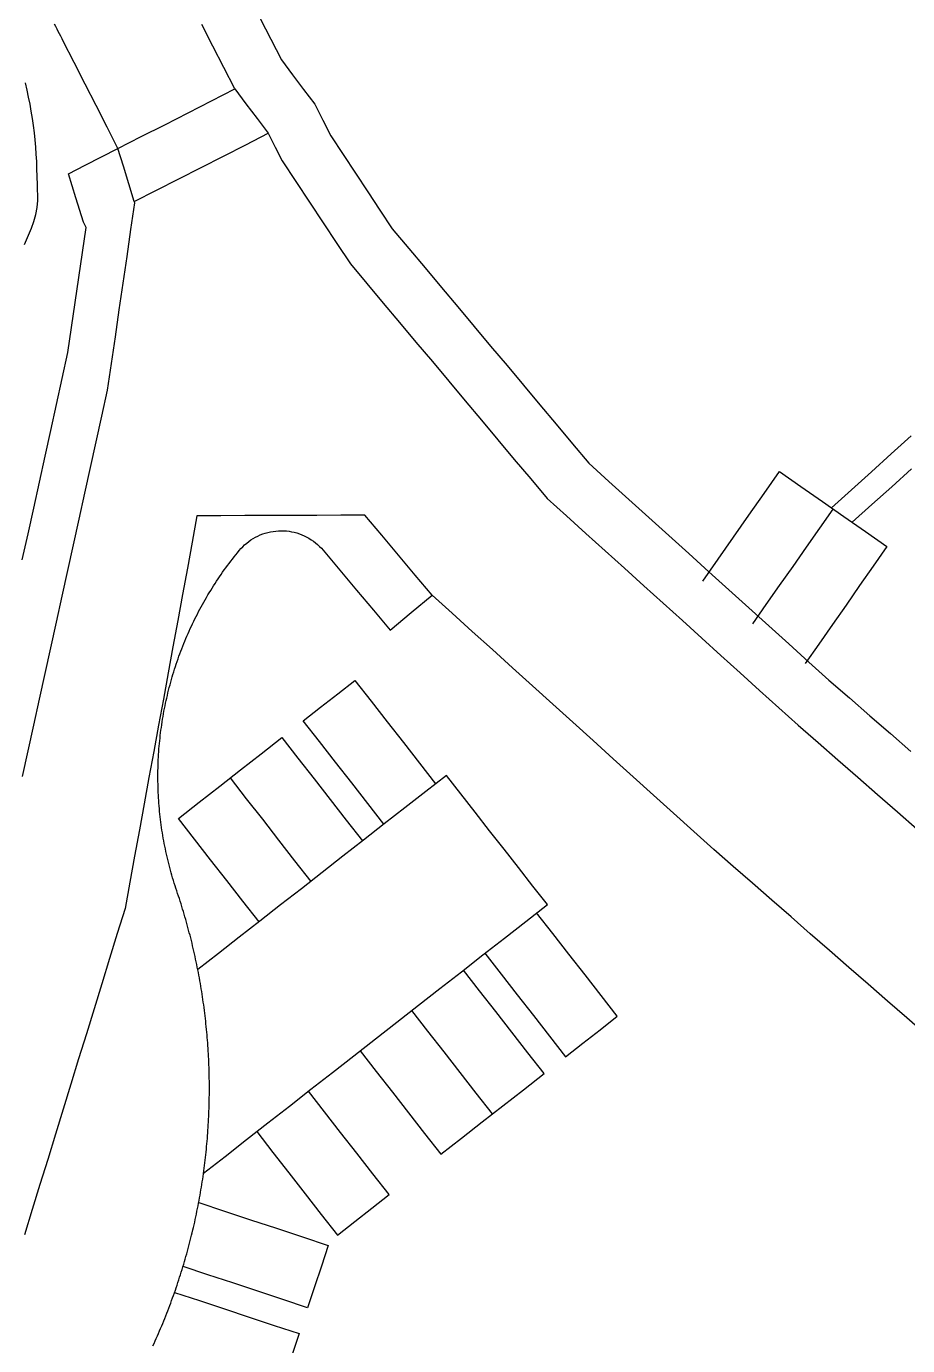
# Model space of a CAD drawing. Header units: metres. Extents: x 337936 to 338469, y 373266 to 374026.
# Drawn here: x 338324.46 to 338356.72, y 373503 to 373551.28 of the extents above; entities that cross this region are included whole.
import ezdxf

# ---------------------------------------------------------------- set-up
doc = ezdxf.new("R2010")
doc.units = ezdxf.units.M
doc.layers.add('3D_LINES', color=3, linetype='Continuous')

msp = doc.modelspace()

# ---------------------------------------------------------------- linework, layer by layer
at = {"layer": '3D_LINES'}
for points in [[(338327.815, 373546.809, 33.987), (338327.415, 373547.595, 33.981), (338327.014, 373548.381, 33.975), (338326.613, 373549.167, 33.977), (338326.213, 373549.953, 33.984), (338325.812, 373550.739, 33.99), (338325.767, 373550.828, 33.99), (338325.722, 373550.916, 33.991), (338325.676, 373551.004, 33.992), (338325.631, 373551.092, 33.992), (338325.585, 373551.18, 33.993), (338325.539, 373551.268, 33.994), (338325.492, 373551.355, 33.994)], [(338332.092, 373548.988, 34.047), (338331.691, 373549.774, 34.041), (338331.291, 373550.56, 34.035), (338330.89, 373551.347, 34.029)], [(338333.026, 373551.561, 34.059), (338333.41, 373550.806, 34.065), (338333.795, 373550.051, 34.071), (338334.202, 373549.51, 34.077), (338334.608, 373548.969, 34.083), (338335.015, 373548.428, 34.09), (338335.311, 373547.848, 34.094), (338335.606, 373547.267, 34.099), (338336.056, 373546.588, 34.105), (338336.506, 373545.908, 34.112), (338336.956, 373545.228, 34.119), (338337.406, 373544.549, 34.126), (338337.856, 373543.869, 34.133), (338338.456, 373543.154, 34.142), (338339.056, 373542.439, 34.151), (338339.656, 373541.724, 34.16), (338340.256, 373541.009, 34.169), (338340.856, 373540.294, 34.178), (338341.456, 373539.579, 34.187), (338342.056, 373538.864, 34.196), (338342.656, 373538.149, 34.205), (338343.256, 373537.433, 34.214), (338343.856, 373536.718, 34.223), (338344.456, 373536.003, 34.232), (338345.055, 373535.288, 34.24), (338345.787, 373534.627, 34.251), (338346.519, 373533.966, 34.262), (338347.251, 373533.305, 34.273), (338347.983, 373532.644, 34.284), (338348.715, 373531.983, 34.295), (338349.447, 373531.322, 34.315), (338350.179, 373530.661, 34.328), (338350.911, 373529.999, 34.303), (338351.643, 373529.338, 34.285), (338352.375, 373528.677, 34.287), (338353.107, 373528.016, 34.289), (338353.839, 373527.355, 34.29), (338354.588, 373526.701, 34.293), (338355.338, 373526.047, 34.298), (338356.088, 373525.394, 34.301), (338356.837, 373524.74, 34.302)], [(338324.397, 373543.294, 33.94), (338324.648, 373543.891, 33.943), (338324.739, 373544.136, 33.944), (338324.807, 373544.389, 33.945), (338324.854, 373544.646, 33.946), (338324.878, 373544.907, 33.946), (338324.865, 373545.488, 33.95), (338324.851, 373546.07, 33.954), (338324.841, 373546.334, 33.956), (338324.826, 373546.597, 33.958), (338324.806, 373546.861, 33.96), (338324.782, 373547.124, 33.962), (338324.754, 373547.387, 33.964), (338324.721, 373547.649, 33.966), (338324.684, 373547.91, 33.968), (338324.642, 373548.171, 33.97), (338324.596, 373548.431, 33.972), (338324.545, 373548.691, 33.974), (338324.49, 373548.949, 33.976), (338324.431, 373549.207, 33.978)], [(338328.411, 373544.868, 33.997), (338328.212, 373545.515, 33.993), (338328.014, 373546.162, 33.99), (338327.815, 373546.809, 33.987), (338328.67, 373547.245, 33.999), (338329.526, 373547.681, 34.011), (338330.381, 373548.117, 34.023), (338331.236, 373548.552, 34.035), (338332.092, 373548.988, 34.047), (338332.498, 373548.447, 34.053), (338332.905, 373547.906, 34.06), (338333.312, 373547.365, 34.066)], [(338324.319, 373523.826, 33.598), (338324.527, 373524.768, 33.598), (338324.734, 373525.71, 33.598), (338324.942, 373526.652, 33.598), (338325.15, 373527.595, 33.598), (338325.357, 373528.537, 33.598), (338325.565, 373529.479, 33.598), (338325.773, 373530.421, 33.598), (338325.98, 373531.363, 33.598), (338326.188, 373532.305, 33.598), (338326.396, 373533.248, 33.598), (338326.603, 373534.19, 33.598), (338326.811, 373535.132, 33.598), (338327.019, 373536.074, 33.598), (338327.226, 373537.016, 33.598), (338327.434, 373537.959, 33.598), (338327.577, 373538.939, 33.598), (338327.72, 373539.919, 33.598), (338327.863, 373540.9, 33.598), (338328.006, 373541.88, 33.598), (338328.149, 373542.86, 33.598), (338328.292, 373543.84, 33.598), (338328.435, 373544.821, 33.598), (338328.411, 373544.868, 33.598), (338329.228, 373545.284, 33.598), (338330.045, 373545.701, 33.598), (338330.861, 373546.117, 33.598), (338331.678, 373546.533, 33.598), (338332.495, 373546.949, 33.598), (338333.312, 373547.365, 33.598), (338333.568, 373546.862, 33.598), (338333.824, 373546.359, 33.598), (338334.324, 373545.604, 33.598), (338334.824, 373544.849, 33.598), (338335.324, 373544.094, 33.598), (338335.824, 373543.338, 33.598), (338336.324, 373542.583, 33.598), (338336.923, 373541.868, 33.598), (338337.523, 373541.153, 33.598), (338338.123, 373540.438, 33.598), (338338.723, 373539.723, 33.598), (338339.323, 373539.008, 33.598), (338339.923, 373538.293, 33.598), (338340.523, 373537.578, 33.598), (338341.123, 373536.863, 33.598), (338341.723, 373536.148, 33.598), (338342.323, 373535.433, 33.598), (338342.923, 373534.718, 33.598), (338343.523, 373534.003, 33.598), (338344.23, 373533.364, 33.598), (338344.938, 373532.725, 33.598), (338345.645, 373532.087, 33.598), (338346.352, 373531.448, 33.598), (338347.059, 373530.81, 33.598), (338347.766, 373530.171, 33.598), (338348.473, 373529.532, 33.598), (338349.18, 373528.894, 33.598), (338349.887, 373528.255, 33.598), (338350.594, 373527.616, 33.598), (338351.301, 373526.978, 33.598), (338352.008, 373526.339, 33.598), (338352.715, 373525.7, 33.598), (338353.441, 373525.068, 33.598), (338354.166, 373524.435, 33.598), (338354.892, 373523.802, 33.598), (338355.617, 373523.17, 33.598), (338356.343, 373522.537, 33.598), (338357.068, 373521.905, 33.598)], [(338324.314, 373531.755, 33.944), (338324.523, 373532.702, 33.947), (338324.732, 373533.65, 33.949), (338324.941, 373534.598, 33.952), (338325.15, 373535.546, 33.954), (338325.359, 373536.494, 33.957), (338325.568, 373537.442, 33.959), (338325.777, 373538.39, 33.962), (338325.986, 373539.338, 33.964), (338326.119, 373540.253, 33.966), (338326.253, 373541.168, 33.967), (338326.386, 373542.083, 33.969), (338326.52, 373542.998, 33.97), (338326.653, 373543.913, 33.972), (338326.55, 373544.115, 33.97), (338326.278, 373545.001, 33.966), (338326.006, 373545.887, 33.961), (338326.609, 373546.195, 33.97), (338327.212, 373546.502, 33.978), (338327.815, 373546.809, 33.987)], [(338353.932, 373533.658, 34.369), (338354.662, 373534.316, 34.379), (338355.392, 373534.973, 34.389), (338356.122, 373535.63, 34.399), (338356.852, 373536.288, 34.405)], [(338349.218, 373530.977, 34.317), (338349.78, 373531.78, 34.313), (338350.342, 373532.583, 34.318), (338350.904, 373533.386, 34.325), (338351.466, 373534.188, 34.333), (338352.028, 373534.991, 34.341), (338352.815, 373534.441, 34.352), (338353.601, 373533.89, 34.364), (338354.388, 373533.339, 34.377), (338355.174, 373532.789, 34.378), (338355.96, 373532.238, 34.374), (338355.461, 373531.526, 34.359), (338354.962, 373530.813, 34.345), (338354.464, 373530.101, 34.33), (338353.965, 373529.388, 34.315), (338353.466, 373528.675, 34.301), (338352.967, 373527.963, 34.286)], [(338356.859, 373535.083, 34.41), (338356.135, 373534.431, 34.4), (338355.412, 373533.78, 34.39), (338354.689, 373533.129, 34.386)], [(338351.054, 373529.415, 34.278), (338351.544, 373530.115, 34.301), (338352.034, 373530.815, 34.326), (338352.524, 373531.515, 34.352), (338353.014, 373532.215, 34.364), (338353.504, 373532.915, 34.367), (338353.994, 373533.615, 34.37)], [(338357.392, 373514.378, 34.14), (338356.686, 373514.993, 34.137), (338355.98, 373515.609, 34.134), (338355.274, 373516.225, 34.132), (338354.568, 373516.841, 34.155), (338353.862, 373517.456, 34.178), (338353.156, 373518.072, 34.18), (338352.45, 373518.688, 34.179), (338351.744, 373519.303, 34.179), (338351.038, 373519.919, 34.178), (338350.331, 373520.535, 34.176), (338349.625, 373521.15, 34.171), (338348.889, 373521.816, 34.167), (338348.152, 373522.481, 34.163), (338347.415, 373523.147, 34.16), (338346.678, 373523.812, 34.158), (338345.941, 373524.478, 34.156), (338345.205, 373525.143, 34.154), (338344.468, 373525.809, 34.192), (338343.731, 373526.474, 34.23), (338342.994, 373527.14, 34.238), (338342.257, 373527.805, 34.235), (338341.521, 373528.471, 34.208), (338340.784, 373529.136, 34.182), (338340.047, 373529.802, 34.171), (338339.31, 373530.467, 34.16), (338338.697, 373531.198, 34.151), (338338.084, 373531.929, 34.142), (338337.47, 373532.66, 34.133), (338336.857, 373533.391, 34.124), (338335.978, 373533.388, 34.111), (338335.1, 373533.384, 34.098), (338334.221, 373533.38, 34.086), (338333.343, 373533.377, 34.073), (338332.464, 373533.373, 34.061), (338331.586, 373533.369, 34.048), (338330.707, 373533.366, 34.035), (338330.532, 373532.408, 34.033), (338330.356, 373531.45, 34.031), (338330.181, 373530.492, 34.029), (338330.005, 373529.534, 34.027), (338329.829, 373528.577, 34.025), (338329.654, 373527.619, 34.023), (338329.478, 373526.661, 34.021), (338329.303, 373525.703, 34.019), (338329.127, 373524.745, 34.026), (338328.951, 373523.787, 34.04), (338328.776, 373522.83, 34.055), (338328.6, 373521.872, 34.068), (338328.425, 373520.914, 34.061), (338328.249, 373519.956, 34.054), (338328.074, 373518.998, 34.047), (338327.791, 373518.08, 34.04), (338327.508, 373517.161, 34.004), (338327.225, 373516.243, 33.967), (338326.942, 373515.325, 33.93), (338326.659, 373514.406, 33.893), (338326.376, 373513.488, 33.855), (338326.093, 373512.569, 33.818), (338325.81, 373511.651, 33.781), (338325.527, 373510.732, 33.744), (338325.244, 373509.814, 33.722), (338324.961, 373508.895, 33.709), (338324.678, 373507.977, 33.696), (338324.395, 373507.059, 33.684)], [(338329.093, 373502.986, 33.712), (338329.135, 373503.077, 33.714), (338329.176, 373503.168, 33.715), (338329.217, 373503.259, 33.717), (338329.257, 373503.351, 33.718), (338329.297, 373503.442, 33.72), (338329.337, 373503.534, 33.721), (338329.376, 373503.626, 33.722), (338329.415, 373503.718, 33.724), (338329.453, 373503.81, 33.725), (338329.491, 373503.903, 33.727), (338329.529, 373503.995, 33.728), (338329.566, 373504.088, 33.729), (338329.603, 373504.181, 33.731), (338329.639, 373504.274, 33.732), (338329.675, 373504.367, 33.734), (338329.71, 373504.461, 33.735), (338329.746, 373504.554, 33.736), (338329.78, 373504.648, 33.738), (338329.815, 373504.742, 33.739), (338329.848, 373504.836, 33.74), (338329.882, 373504.93, 33.742), (338329.915, 373505.024, 33.743), (338329.947, 373505.119, 33.744), (338329.98, 373505.213, 33.746), (338330.011, 373505.308, 33.747), (338330.043, 373505.403, 33.748), (338330.073, 373505.498, 33.75), (338330.104, 373505.593, 33.751), (338330.134, 373505.688, 33.752), (338330.164, 373505.784, 33.754), (338330.193, 373505.879, 33.755), (338330.222, 373505.975, 33.756), (338330.25, 373506.071, 33.757), (338330.278, 373506.167, 33.759), (338330.305, 373506.263, 33.76), (338330.333, 373506.359, 33.761), (338330.359, 373506.455, 33.763), (338330.385, 373506.552, 33.764), (338330.411, 373506.648, 33.765), (338330.437, 373506.745, 33.766), (338330.462, 373506.842, 33.768), (338330.486, 373506.938, 33.769), (338330.51, 373507.035, 33.77), (338330.534, 373507.132, 33.771), (338330.557, 373507.23, 33.773), (338330.58, 373507.327, 33.774), (338330.602, 373507.424, 33.775), (338330.624, 373507.522, 33.776), (338330.646, 373507.619, 33.777), (338330.667, 373507.717, 33.779), (338330.687, 373507.815, 33.78), (338330.707, 373507.913, 33.781), (338330.727, 373508.011, 33.782), (338330.746, 373508.109, 33.783), (338330.765, 373508.207, 33.785), (338330.784, 373508.305, 33.786), (338330.802, 373508.403, 33.787), (338330.819, 373508.502, 33.788), (338330.836, 373508.6, 33.789), (338330.853, 373508.698, 33.79), (338330.869, 373508.797, 33.792), (338330.885, 373508.896, 33.793), (338330.901, 373508.994, 33.794), (338330.916, 373509.093, 33.795), (338330.93, 373509.192, 33.796), (338330.944, 373509.291, 33.797), (338330.958, 373509.39, 33.798), (338330.971, 373509.489, 33.799), (338330.984, 373509.588, 33.8), (338330.996, 373509.687, 33.802), (338331.008, 373509.786, 33.803), (338331.019, 373509.886, 33.804), (338331.03, 373509.985, 33.805), (338331.041, 373510.084, 33.806), (338331.051, 373510.184, 33.807), (338331.061, 373510.283, 33.808), (338331.07, 373510.383, 33.809), (338331.079, 373510.482, 33.81), (338331.087, 373510.582, 33.811), (338331.095, 373510.681, 33.812), (338331.102, 373510.781, 33.813), (338331.109, 373510.881, 33.814), (338331.116, 373510.98, 33.815), (338331.122, 373511.08, 33.816), (338331.128, 373511.18, 33.817), (338331.133, 373511.28, 33.818), (338331.138, 373511.379, 33.819), (338331.142, 373511.479, 33.82), (338331.146, 373511.579, 33.821), (338331.149, 373511.679, 33.822), (338331.152, 373511.779, 33.823), (338331.155, 373511.879, 33.824), (338331.157, 373511.979, 33.825), (338331.159, 373512.078, 33.826), (338331.16, 373512.178, 33.827), (338331.161, 373512.278, 33.828), (338331.161, 373512.378, 33.829), (338331.161, 373512.478, 33.83), (338331.161, 373512.578, 33.831), (338331.16, 373512.678, 33.832), (338331.158, 373512.778, 33.833), (338331.156, 373512.878, 33.833), (338331.154, 373512.978, 33.834), (338331.151, 373513.078, 33.835), (338331.148, 373513.177, 33.837), (338331.145, 373513.277, 33.838), (338331.14, 373513.377, 33.839), (338331.136, 373513.477, 33.84), (338331.131, 373513.577, 33.841), (338331.126, 373513.676, 33.842), (338331.12, 373513.776, 33.843), (338331.113, 373513.876, 33.844), (338331.107, 373513.976, 33.845), (338331.1, 373514.075, 33.846), (338331.092, 373514.175, 33.847), (338331.084, 373514.274, 33.848), (338331.075, 373514.374, 33.849), (338331.066, 373514.473, 33.85), (338331.057, 373514.573, 33.851), (338331.047, 373514.672, 33.854), (338331.037, 373514.772, 33.859), (338331.026, 373514.871, 33.863), (338331.015, 373514.97, 33.868), (338331.003, 373515.07, 33.872), (338330.991, 373515.169, 33.877), (338330.979, 373515.268, 33.881), (338330.966, 373515.367, 33.886), (338330.953, 373515.466, 33.89), (338330.939, 373515.565, 33.895), (338330.925, 373515.664, 33.9), (338330.91, 373515.763, 33.904), (338330.895, 373515.862, 33.909), (338330.879, 373515.96, 33.913), (338330.863, 373516.059, 33.918), (338330.847, 373516.157, 33.922), (338330.83, 373516.256, 33.927), (338330.813, 373516.354, 33.931), (338330.795, 373516.453, 33.936), (338330.777, 373516.551, 33.94), (338330.758, 373516.649, 33.945), (338330.739, 373516.747, 33.949), (338330.72, 373516.845, 33.954), (338330.7, 373516.943, 33.958), (338330.679, 373517.041, 33.963), (338330.659, 373517.139, 33.967), (338330.637, 373517.236, 33.972), (338330.616, 373517.334, 33.976), (338330.594, 373517.431, 33.981), (338330.571, 373517.528, 33.986), (338330.548, 373517.626, 33.99), (338330.525, 373517.723, 33.995), (338330.501, 373517.82, 33.999), (338330.477, 373517.917, 34.004), (338330.452, 373518.014, 34.008), (338330.427, 373518.11, 34.013), (338330.401, 373518.207, 34.017), (338330.376, 373518.303, 34.022), (338330.349, 373518.4, 34.026), (338330.322, 373518.496, 34.031), (338330.295, 373518.592, 34.036), (338330.267, 373518.688, 34.04), (338330.239, 373518.784, 34.045), (338330.211, 373518.88, 34.049), (338330.182, 373518.975, 34.054), (338330.152, 373519.071, 34.058), (338330.123, 373519.166, 34.063), (338330.092, 373519.262, 34.067), (338330.062, 373519.357, 34.069), (338330.031, 373519.452, 34.069), (338329.999, 373519.546, 34.069), (338329.967, 373519.641, 34.07), (338329.936, 373519.735, 34.07), (338329.905, 373519.83, 34.07), (338329.875, 373519.925, 34.07), (338329.845, 373520.02, 34.07), (338329.817, 373520.115, 34.071), (338329.789, 373520.21, 34.071), (338329.761, 373520.306, 34.071), (338329.735, 373520.402, 34.071), (338329.709, 373520.498, 34.072), (338329.684, 373520.594, 34.072), (338329.66, 373520.69, 34.072), (338329.636, 373520.787, 34.073), (338329.613, 373520.884, 34.073), (338329.591, 373520.98, 34.073), (338329.57, 373521.078, 34.073), (338329.549, 373521.175, 34.074), (338329.53, 373521.272, 34.074), (338329.51, 373521.37, 34.074), (338329.492, 373521.467, 34.075), (338329.475, 373521.565, 34.075), (338329.458, 373521.663, 34.076), (338329.442, 373521.761, 34.076), (338329.426, 373521.86, 34.076), (338329.412, 373521.958, 34.077), (338329.398, 373522.056, 34.077), (338329.385, 373522.155, 34.077), (338329.372, 373522.254, 34.078), (338329.361, 373522.352, 34.076), (338329.35, 373522.451, 34.074), (338329.34, 373522.55, 34.072), (338329.33, 373522.649, 34.07), (338329.322, 373522.748, 34.068), (338329.314, 373522.847, 34.066), (338329.307, 373522.946, 34.064), (338329.301, 373523.045, 34.062), (338329.295, 373523.145, 34.06), (338329.29, 373523.244, 34.058), (338329.286, 373523.343, 34.056), (338329.283, 373523.443, 34.054), (338329.281, 373523.542, 34.052), (338329.279, 373523.641, 34.05), (338329.278, 373523.741, 34.048), (338329.278, 373523.84, 34.046), (338329.278, 373523.94, 34.044), (338329.279, 373524.039, 34.042), (338329.282, 373524.139, 34.04), (338329.284, 373524.238, 34.039), (338329.288, 373524.337, 34.037), (338329.292, 373524.437, 34.035), (338329.297, 373524.536, 34.033), (338329.303, 373524.635, 34.031), (338329.31, 373524.734, 34.03), (338329.317, 373524.833, 34.028), (338329.325, 373524.932, 34.026), (338329.334, 373525.031, 34.024), (338329.344, 373525.13, 34.023), (338329.354, 373525.229, 34.021), (338329.365, 373525.328, 34.02), (338329.377, 373525.427, 34.02), (338329.39, 373525.525, 34.02), (338329.403, 373525.624, 34.021), (338329.418, 373525.722, 34.021), (338329.433, 373525.821, 34.021), (338329.448, 373525.919, 34.021), (338329.465, 373526.017, 34.021), (338329.482, 373526.115, 34.021), (338329.5, 373526.212, 34.022), (338329.518, 373526.31, 34.022), (338329.538, 373526.408, 34.022), (338329.558, 373526.505, 34.022), (338329.579, 373526.602, 34.023), (338329.601, 373526.699, 34.023), (338329.623, 373526.796, 34.023), (338329.646, 373526.893, 34.023), (338329.67, 373526.989, 34.024), (338329.695, 373527.086, 34.024), (338329.72, 373527.182, 34.024), (338329.746, 373527.278, 34.025), (338329.773, 373527.373, 34.025), (338329.8, 373527.469, 34.025), (338329.829, 373527.564, 34.026), (338329.858, 373527.659, 34.026), (338329.887, 373527.754, 34.026), (338329.918, 373527.849, 34.027), (338329.949, 373527.943, 34.027), (338329.981, 373528.037, 34.028), (338330.013, 373528.131, 34.028), (338330.047, 373528.225, 34.028), (338330.081, 373528.318, 34.029), (338330.116, 373528.411, 34.029), (338330.151, 373528.504, 34.03), (338330.187, 373528.597, 34.03), (338330.224, 373528.689, 34.031), (338330.262, 373528.781, 34.031), (338330.3, 373528.873, 34.032), (338330.339, 373528.964, 34.032), (338330.379, 373529.055, 34.033), (338330.419, 373529.146, 34.033), (338330.46, 373529.237, 34.034), (338330.502, 373529.327, 34.034), (338330.544, 373529.417, 34.035), (338330.587, 373529.507, 34.036), (338330.631, 373529.596, 34.036), (338330.676, 373529.685, 34.037), (338330.721, 373529.773, 34.037), (338330.767, 373529.861, 34.038), (338330.813, 373529.949, 34.039), (338330.861, 373530.037, 34.039), (338330.909, 373530.124, 34.04), (338330.957, 373530.211, 34.041), (338331.006, 373530.297, 34.041), (338331.056, 373530.383, 34.042), (338331.107, 373530.469, 34.043), (338331.158, 373530.554, 34.043), (338331.21, 373530.639, 34.044), (338331.262, 373530.723, 34.045), (338331.315, 373530.807, 34.045), (338331.369, 373530.891, 34.046), (338331.423, 373530.974, 34.047), (338331.478, 373531.057, 34.048), (338331.534, 373531.139, 34.048), (338331.59, 373531.221, 34.049), (338331.647, 373531.303, 34.05), (338331.705, 373531.384, 34.051), (338331.763, 373531.464, 34.051), (338331.822, 373531.544, 34.052), (338331.881, 373531.624, 34.053), (338331.941, 373531.703, 34.054), (338332.002, 373531.782, 34.055), (338332.063, 373531.861, 34.056), (338332.125, 373531.938, 34.056), (338332.187, 373532.016, 34.057), (338332.25, 373532.093, 34.058), (338332.314, 373532.166, 34.059), (338332.381, 373532.237, 34.06), (338332.452, 373532.304, 34.061), (338332.526, 373532.367, 34.062), (338332.602, 373532.427, 34.063), (338332.682, 373532.483, 34.064), (338332.764, 373532.535, 34.065), (338332.849, 373532.583, 34.066), (338332.936, 373532.627, 34.068), (338333.025, 373532.667, 34.069), (338333.116, 373532.702, 34.07), (338333.208, 373532.733, 34.072), (338333.302, 373532.759, 34.073), (338333.397, 373532.781, 34.074), (338333.493, 373532.797, 34.076), (338333.59, 373532.81, 34.077), (338333.687, 373532.817, 34.078), (338333.784, 373532.82, 34.08), (338333.882, 373532.818, 34.081), (338333.979, 373532.811, 34.083), (338334.076, 373532.8, 34.084), (338334.172, 373532.784, 34.085), (338334.267, 373532.763, 34.087), (338334.361, 373532.738, 34.088), (338334.454, 373532.708, 34.089), (338334.545, 373532.673, 34.091), (338334.634, 373532.634, 34.092), (338334.722, 373532.591, 34.093), (338334.807, 373532.544, 34.095), (338334.889, 373532.493, 34.096), (338334.97, 373532.437, 34.097), (338335.047, 373532.378, 34.098), (338335.121, 373532.315, 34.099), (338335.192, 373532.249, 34.1), (338335.26, 373532.179, 34.101), (338335.325, 373532.106, 34.102), (338335.938, 373531.375, 34.111), (338336.551, 373530.644, 34.121), (338337.165, 373529.913, 34.13), (338337.778, 373529.182, 34.139), (338338.544, 373529.825, 34.15), (338339.31, 373530.467, 34.16)], [(338337.552, 373522.083, 34.107), (338336.961, 373522.839, 34.147), (338336.37, 373523.596, 34.154), (338335.779, 373524.352, 34.152), (338335.188, 373525.109, 34.143), (338334.597, 373525.865, 34.116), (338335.227, 373526.358, 34.119), (338335.858, 373526.85, 34.123), (338336.488, 373527.343, 34.126), (338337.079, 373526.586, 34.153), (338337.67, 373525.83, 34.179), (338338.261, 373525.073, 34.181), (338338.852, 373524.317, 34.182), (338339.443, 373523.56, 34.15)], [(338332.982, 373518.512, 34.001), (338332.391, 373519.268, 34.041), (338331.8, 373520.025, 34.081), (338331.208, 373520.781, 34.088), (338330.617, 373521.538, 34.086), (338330.026, 373522.294, 34.085), (338330.783, 373522.885, 34.095), (338331.539, 373523.476, 34.099), (338332.296, 373524.067, 34.104), (338333.052, 373524.658, 34.108), (338333.809, 373525.249, 34.112), (338334.4, 373524.493, 34.138), (338334.991, 373523.736, 34.141), (338335.582, 373522.98, 34.143), (338336.173, 373522.223, 34.129), (338336.764, 373521.467, 34.089)], [(338330.946, 373509.308, 33.797), (338331.733, 373509.922, 33.814), (338332.52, 373510.537, 33.831), (338333.306, 373511.151, 33.848), (338334.093, 373511.766, 33.865), (338334.879, 373512.38, 33.882), (338335.666, 373512.995, 33.898), (338336.452, 373513.609, 33.915), (338337.239, 373514.224, 33.932), (338338.025, 373514.838, 33.949), (338338.812, 373515.453, 33.966), (338339.599, 373516.067, 33.982), (338340.385, 373516.682, 33.999), (338341.172, 373517.296, 34.016), (338341.958, 373517.911, 34.033), (338342.745, 373518.525, 34.05), (338343.531, 373519.14, 34.067), (338343.004, 373519.815, 34.065), (338342.476, 373520.491, 34.066), (338341.948, 373521.166, 34.067), (338341.42, 373521.842, 34.068), (338340.893, 373522.517, 34.088), (338340.365, 373523.193, 34.124), (338339.837, 373523.868, 34.159), (338339.079, 373523.276, 34.142), (338338.321, 373522.683, 34.124), (338337.562, 373522.091, 34.107), (338336.804, 373521.498, 34.089), (338336.045, 373520.906, 34.072), (338335.287, 373520.313, 34.055), (338334.529, 373519.721, 34.037), (338333.77, 373519.128, 34.02), (338333.012, 373518.536, 34.002), (338332.254, 373517.943, 33.985), (338331.495, 373517.351, 33.967), (338330.737, 373516.758, 33.95)], [(338331.918, 373523.772, 34.101), (338332.509, 373523.015, 34.113), (338333.1, 373522.259, 34.115), (338333.691, 373521.502, 34.116), (338334.282, 373520.746, 34.085), (338334.873, 373519.989, 34.045)], [(338341.246, 373517.355, 34.018), (338341.837, 373516.598, 34.019), (338342.428, 373515.842, 34.02), (338343.019, 373515.085, 34.022), (338343.61, 373514.329, 34.023), (338344.201, 373513.572, 34.024), (338344.832, 373514.065, 34.037), (338345.462, 373514.557, 34.05), (338346.092, 373515.05, 34.063), (338345.501, 373515.806, 34.064), (338344.91, 373516.563, 34.062), (338344.319, 373517.319, 34.061), (338343.728, 373518.076, 34.06), (338343.137, 373518.832, 34.058)], [(338336.676, 373513.784, 33.92), (338337.267, 373513.027, 33.921), (338337.858, 373512.271, 33.923), (338338.449, 373511.514, 33.924), (338339.04, 373510.758, 33.925), (338339.631, 373510.001, 33.927), (338340.387, 373510.592, 33.943), (338341.144, 373511.183, 33.959), (338341.9, 373511.774, 33.975), (338342.657, 373512.365, 33.991), (338343.413, 373512.956, 34.008), (338342.822, 373513.713, 34.006), (338342.231, 373514.469, 34.005), (338341.64, 373515.226, 34.004), (338341.049, 373515.982, 34.002), (338340.458, 373516.739, 34.001)], [(338341.522, 373511.479, 33.967), (338340.931, 373512.235, 33.966), (338340.34, 373512.992, 33.964), (338339.749, 373513.748, 33.963), (338339.158, 373514.505, 33.962), (338338.567, 373515.261, 33.96)], [(338332.893, 373510.829, 33.839), (338333.484, 373510.072, 33.84), (338334.075, 373509.316, 33.842), (338334.666, 373508.559, 33.843), (338335.257, 373507.803, 33.844), (338335.848, 373507.046, 33.846), (338336.479, 373507.539, 33.859), (338337.109, 373508.031, 33.873), (338337.739, 373508.524, 33.886), (338337.148, 373509.28, 33.885), (338336.557, 373510.037, 33.883), (338335.966, 373510.793, 33.882), (338335.375, 373511.55, 33.881), (338334.784, 373512.306, 33.879)], [(338330.771, 373508.234, 33.785), (338331.719, 373507.92, 33.795), (338332.667, 373507.607, 33.806), (338333.615, 373507.293, 33.816), (338334.564, 373506.979, 33.827), (338335.512, 373506.666, 33.837), (338335.261, 373505.906, 33.827), (338335.01, 373505.147, 33.816), (338334.758, 373504.387, 33.806), (338333.846, 373504.689, 33.795), (338332.934, 373504.991, 33.785), (338332.022, 373505.292, 33.775), (338331.11, 373505.594, 33.765), (338330.198, 373505.896, 33.755)], [(338329.887, 373504.945, 33.742), (338330.799, 373504.644, 33.752), (338331.71, 373504.342, 33.762), (338332.621, 373504.041, 33.772), (338333.533, 373503.739, 33.782), (338334.444, 373503.438, 33.791), (338334.143, 373502.526, 33.777), (338333.841, 373501.615, 33.763), (338333.54, 373500.704, 33.736), (338333.239, 373499.792, 33.723), (338332.937, 373498.881, 33.711), (338332.081, 373499.164, 33.704), (338331.225, 373499.447, 33.707), (338330.369, 373499.73, 33.7), (338329.513, 373500.013, 33.691), (338328.657, 373500.296, 33.681), (338327.8, 373500.579, 33.672)]]:
    msp.add_polyline3d(points, dxfattribs=at)

doc.saveas('drawing.dxf')
